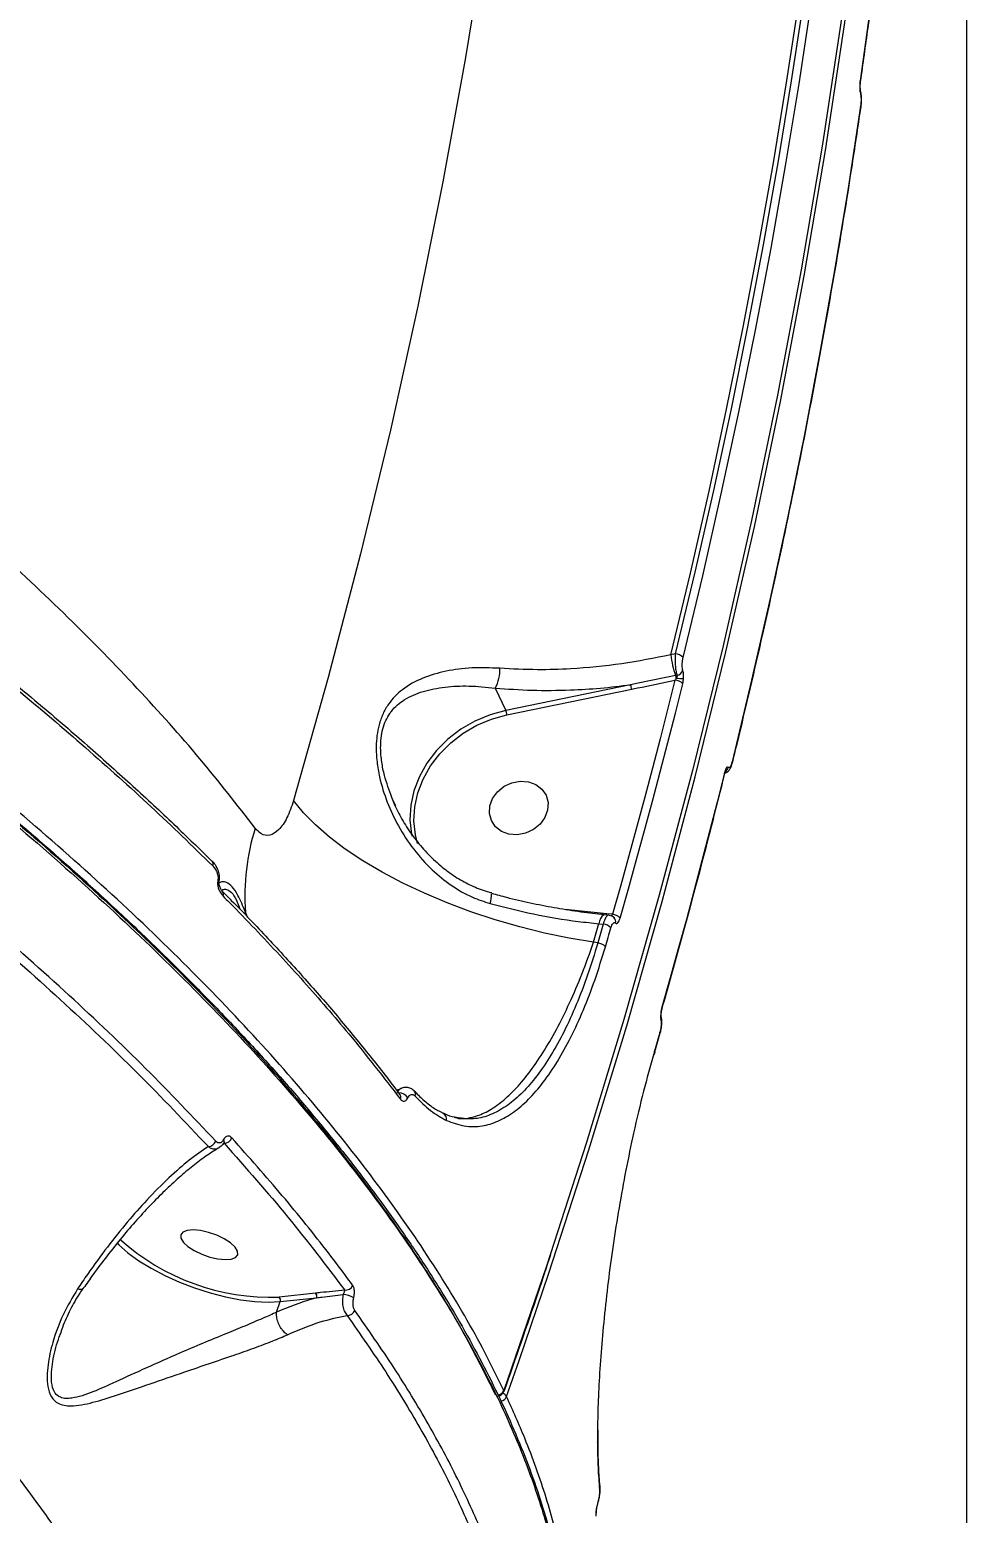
# Model space of a CAD drawing. Header units: millimetres. Extents: x -4335 to 4318, y -3792 to 3101.
# Drawn here: x 2572 to 2711.7, y 196.3 to 417.4 of the extents above; entities that cross this region are included whole.
import ezdxf

# ---------------------------------------------------------------- set-up
doc = ezdxf.new("R2010")
doc.units = ezdxf.units.MM
doc.layers.add('DIKOM_ОБЪЕКТ', color=7, linetype='Continuous')
doc.layers.add('DIKOM_РАЗМЕР_ОБЪЕКТА', color=7, linetype='Continuous')
doc.styles.add('style1', font='arial.ttf', dxfattribs={"width": 0.8})
doc.dimstyles.new('1-50', dxfattribs={"dimtxt": 300, "dimasz": 200, "dimexe": 100, "dimexo": 0, "dimgap": 100, "dimtad": 1, "dimtxsty": 'style1', "dimcen": 200, "dimclrd": 7, "dimclre": 7, "dimclrt": 7, "dimadec": 1, "dimazin": 2, "dimtfac": 1, "dimtmove": 0, "dimatfit": 2, "dimfxl": 0, "dimlwd": 25, "dimlwe": 18, "dimarcsym": 0})

# ---------------------------------------------------------------- blocks, each defined once
blk = doc.blocks.new('*D2')
at = {"layer": 'Defpoints', "color": 0, "transparency": 16777216}
for p in [(2711.72, 601.17), (-2007.01, 181.47), (-2007.01, -2298.93)]:
    blk.add_point(p, dxfattribs=at)
at = {"layer": 'DIKOM_РАЗМЕР_ОБЪЕКТА', "color": 7, "lineweight": 18, "transparency": 16777216}
for p, q in [((2711.72, 601.17), (2711.72, -2398.93)), ((-2007.01, 181.47), (-2007.01, -2398.93))]:
    blk.add_line(p, q, dxfattribs=at)
at = {"layer": 'DIKOM_РАЗМЕР_ОБЪЕКТА', "color": 7, "lineweight": 25, "transparency": 16777216}
blk.add_line((2511.72, -2298.93), (-1807.01, -2298.93), dxfattribs=at)
at = {"layer": 'DIKOM_РАЗМЕР_ОБЪЕКТА', "color": 7, "transparency": 16777216}
for points in [[(-1807.01, -2265.6), (-1807.01, -2332.27), (-2007.01, -2298.93)], [(2511.72, -2265.6), (2511.72, -2332.27), (2711.72, -2298.93)]]:
    blk.add_solid(points, dxfattribs=at)
at = {"layer": 'DIKOM_РАЗМЕР_ОБЪЕКТА', "color": 7, "transparency": 16777216, "insert": (-22.56, -2045.76), "char_height": 300, "attachment_point": 5, "style": 'style1'}
blk.add_mtext('4750', dxfattribs=at)

msp = doc.modelspace()

# ---------------------------------------------------------------- linework, layer by layer
at = {"layer": 'DIKOM_ОБЪЕКТ', "color": 7, "linetype": 'Continuous', "lineweight": 15}
for p, q in [((2668.325, 324.341), (2667.647, 324.201)), ((2668.589, 321.159), (2668.366, 321.113)), ((2641.473, 319.256), (2643.042, 315.913)), ((2661.662, 319.744), (2643.042, 315.913)), ((2643.204, 315.251), (2661.825, 319.082)), ((2599.234, 293.483), (2599.2, 293.515)), ((2640.902, 288.639), (2640.907, 288.636)), ((2604.53, 285.103), (2604.215, 285.875)), ((2658.094, 285.612), (2651.893, 286.241)), ((2657.714, 285.483), (2657.69, 285.483)), ((2657.714, 285.483), (2658.436, 285.414)), ((2658.943, 285.531), (2658.094, 285.612)), ((2656.94, 284.135), (2657.571, 284.075)), ((2656.756, 281.262), (2656.144, 281.384)), ((2666.032, 267.817), (2665.216, 265.001)), ((2665.207, 265.127), (2665.102, 264.74)), ((2665.249, 264.957), (2665.145, 264.607)), ((2665.206, 264.974), (2665.216, 265.001)), ((2627.233, 258.707), (2627.249, 258.683)), ((2633.251, 256.145), (2633.725, 255.896)), ((2600.817, 251.283), (2601.044, 251.403)), ((2608.867, 226.259), (2609.417, 227.811)), ((2614.66, 229.069), (2609.244, 228.489)), ((2609.417, 227.811), (2614.833, 228.39)), ((2608.867, 226.259), (2608.866, 226.255)), ((2576.618, 222.918), (2576.682, 223.079)), ((2643.173, 213.67), (2645.062, 219.058)), ((2656.729, 208.44), (2656.71, 206.862)), ((2656.773, 208.682), (2656.765, 207.159)), ((2657.055, 200.265), (2657.063, 200.202))]:
    msp.add_line(p, q, dxfattribs=at)
at = {"layer": 'DIKOM_ОБЪЕКТ', "color": 7, "linetype": 'Continuous', "lineweight": 15, "flags": 128}
for points in [[(2645.062, 219.058), (2649.483, 232.031), (2655.452, 250.453), (2661.078, 268.932), (2666.359, 287.461), (2671.293, 306.035), (2675.879, 324.648), (2680.115, 343.295), (2684.001, 361.97), (2687.535, 380.667), (2690.716, 399.381), (2693.542, 418.105), (2696.014, 436.835), (2698.131, 455.565), (2699.891, 474.289), (2701.294, 493.001), (2702.341, 511.696), (2703.029, 530.367), (2703.36, 549.01)], [(2650.647, 542.998), (2649.792, 524.49), (2648.574, 505.961), (2646.993, 487.418), (2645.05, 468.866), (2642.746, 450.312), (2640.08, 431.76), (2637.055, 413.218), (2633.67, 394.691), (2629.927, 376.184), (2625.828, 357.704), (2621.373, 339.257), (2616.563, 320.849), (2611.402, 302.484)], [(2702.6, 531.283), (2701.911, 512.611), (2700.865, 493.916), (2699.461, 475.204), (2697.701, 456.481), (2695.585, 437.751), (2693.113, 419.021), (2690.286, 400.296), (2687.105, 381.582), (2683.571, 362.885), (2679.686, 344.21), (2675.449, 325.564), (2670.863, 306.95), (2665.929, 288.376), (2660.649, 269.847), (2655.023, 251.369), (2649.708, 234.914)], [(2700.248, 444.298), (2699.769, 439.981), (2699.272, 435.664), (2698.755, 431.346), (2698.22, 427.029), (2697.666, 422.711), (2697.093, 418.394), (2696.501, 414.077), (2695.89, 409.76)], [(2667.647, 324.201), (2670.574, 336.395), (2673.352, 348.604), (2675.979, 360.825), (2678.456, 373.057), (2680.781, 385.298), (2682.954, 397.546), (2684.976, 409.801), (2686.846, 422.061)], [(2687.478, 422), (2685.611, 409.766), (2683.593, 397.536), (2681.425, 385.313), (2679.105, 373.097), (2676.635, 360.89), (2674.015, 348.694), (2671.245, 336.51), (2668.325, 324.341)], [(2669.482, 323.803), (2672.404, 335.983), (2675.177, 348.177), (2677.799, 360.383), (2680.271, 372.6), (2682.593, 384.826), (2684.763, 397.059), (2686.783, 409.299), (2688.651, 421.544)], [(2695.904, 409.644), (2695.907, 409.673), (2695.89, 409.76)], [(2695.916, 408.16), (2695.937, 408.019), (2695.925, 407.87)], [(2695.954, 405.982), (2694.086, 393.737), (2692.067, 381.497), (2689.896, 369.264), (2687.575, 357.037), (2685.102, 344.821), (2682.48, 332.615), (2679.708, 320.421), (2676.786, 308.241)], [(2695.967, 405.874), (2695.97, 405.896), (2695.954, 405.982)], [(2668.271, 320.446), (2667.173, 316.073), (2666.054, 311.703), (2664.917, 307.335), (2663.761, 302.969), (2662.585, 298.606), (2661.39, 294.245), (2660.176, 289.887), (2658.943, 285.531)], [(2660.093, 284.959), (2661.328, 289.319), (2662.543, 293.681), (2663.738, 298.046), (2664.915, 302.413), (2666.073, 306.782), (2667.211, 311.154), (2668.33, 315.528), (2669.429, 319.904)], [(2643.042, 315.913), (2640.7, 315.27), (2638.449, 314.329), (2636.339, 313.109), (2634.415, 311.638), (2632.72, 309.948), (2631.291, 308.075), (2630.158, 306.06), (2629.347, 303.948), (2628.877, 301.785), (2628.755, 299.618), (2628.987, 297.495), (2629.053, 297.174)], [(2629.9, 296.103), (2629.575, 297.391), (2629.351, 299.45), (2629.468, 301.551), (2629.925, 303.649), (2630.711, 305.697), (2631.809, 307.65), (2633.195, 309.467), (2634.839, 311.106), (2636.704, 312.533), (2638.751, 313.715), (2640.933, 314.628), (2643.204, 315.251)], [(2676.797, 308.12), (2676.802, 308.157), (2676.786, 308.241)], [(2645.199, 305.375), (2646.426, 305.283), (2647.536, 304.875), (2648.439, 304.183), (2649.061, 303.265), (2649.352, 302.193), (2649.288, 301.056), (2648.875, 299.945), (2648.146, 298.95), (2647.16, 298.152), (2645.997, 297.615), (2644.751, 297.384), (2643.523, 297.476), (2642.413, 297.884), (2641.511, 298.575), (2640.889, 299.494), (2640.598, 300.566), (2640.661, 301.703), (2641.075, 302.814), (2641.804, 303.809), (2642.79, 304.607), (2643.953, 305.144), (2645.199, 305.375)], [(2675.659, 306.63), (2674.559, 302.254), (2673.44, 297.88), (2672.302, 293.508), (2671.144, 289.139), (2669.968, 284.772), (2668.772, 280.408), (2667.557, 276.046), (2666.323, 271.686)], [(2675.67, 306.505), (2675.676, 306.546), (2675.659, 306.63)], [(2656.144, 281.384), (2652.508, 281.982), (2648.827, 282.741), (2645.135, 283.654), (2641.466, 284.714), (2637.851, 285.909), (2634.326, 287.23), (2630.921, 288.664), (2627.668, 290.198), (2624.597, 291.818), (2621.735, 293.51), (2619.109, 295.257), (2616.742, 297.045), (2614.656, 298.856), (2612.871, 300.675), (2611.402, 302.484)], [(2600.099, 290.56), (2600.142, 290.533), (2600.179, 290.507), (2600.209, 290.482), (2600.233, 290.457), (2600.249, 290.434), (2600.259, 290.411), (2600.262, 290.39), (2600.258, 290.37)], [(2656.144, 281.384), (2656.243, 281.728), (2656.343, 282.072), (2656.443, 282.415), (2656.543, 282.759), (2656.643, 283.103), (2656.742, 283.447), (2656.841, 283.791), (2656.94, 284.135)], [(2657.571, 284.075), (2657.469, 283.724), (2657.368, 283.372), (2657.266, 283.02), (2657.164, 282.668), (2657.062, 282.317), (2656.96, 281.965), (2656.858, 281.614), (2656.756, 281.262)], [(2657.903, 280.689), (2658.006, 281.041), (2658.108, 281.393), (2658.21, 281.745), (2658.312, 282.097), (2658.414, 282.449), (2658.516, 282.801), (2658.617, 283.153), (2658.719, 283.505)], [(2659.022, 285.176), (2659.149, 285.083), (2659.19, 285.044)], [(2666.334, 271.558), (2666.34, 271.603), (2666.323, 271.686)], [(2666.022, 267.943), (2665.921, 267.591), (2665.819, 267.239), (2665.718, 266.887), (2665.615, 266.535), (2665.514, 266.183), (2665.411, 265.831), (2665.309, 265.479), (2665.207, 265.127)], [(2666.032, 267.817), (2666.038, 267.86), (2666.022, 267.943)], [(2665.216, 265.001), (2665.223, 265.044), (2665.207, 265.127)], [(2629.351, 259.243), (2629.383, 259.211), (2629.388, 259.205)], [(2585.027, 236.602), (2585.338, 236.288), (2586.701, 235.092), (2588.323, 233.912), (2590.17, 232.774), (2592.2, 231.703), (2594.371, 230.722), (2596.635, 229.852), (2598.943, 229.113), (2601.245, 228.519), (2603.491, 228.084), (2605.632, 227.818), (2607.622, 227.726), (2609.417, 227.811)], [(2603.065, 234.804), (2603.039, 235.328), (2602.672, 235.93), (2601.992, 236.56), (2601.054, 237.169), (2599.936, 237.706), (2598.726, 238.127), (2597.524, 238.4), (2596.427, 238.501), (2595.523, 238.423), (2594.886, 238.172), (2594.567, 237.768), (2594.593, 237.244), (2594.961, 236.642), (2595.641, 236.011), (2596.578, 235.403), (2597.697, 234.866), (2598.906, 234.444), (2600.108, 234.172), (2601.205, 234.071), (2602.109, 234.149), (2602.746, 234.4), (2603.065, 234.804)], [(2649.708, 234.914), (2649.054, 232.946), (2642.743, 214.586)], [(2642.743, 214.586), (2642.768, 214.5), (2642.759, 214.435)]]:
    msp.add_lwpolyline(points, dxfattribs=at)
at = {"layer": 'DIKOM_ОБЪЕКТ', "color": 7, "linetype": 'Continuous', "lineweight": 15}
for centre, radius, start, end in [((2682.627, 326.062), 15.096, 187.08201, 199.13979), ((2668.273, 322.714), 1.628, 42.01783, 88.16214), ((2636.951, 321.816), 5.196, 330.48602, 4.25875), ((2665.895, 320.234), 2.623, 10.87004, 19.58402), ((2670.687, 344.741), 24.114, 264.72553, 267.29757), ((2668.414, 322.269), 1.124, 278.93319, 338.34788), ((2659.125, 318.77), 2.717, 6.60083, 21.00736), ((2668.217, 318.822), 1.625, 41.73399, 88.07382), ((2640.507, 314.94), 2.715, 6.57447, 20.99478), ((2675.205, 307.648), 1.041, 301.52378, 348.28628), ((2675.245, 307.162), 0.614, 334.63722, 4.87084), ((2638.062, 288.237), 33.93, 162.63654, 183.99091), ((2598.72, 293.033), 0.683, 336.05441, 41.17053), ((2600.259, 288.531), 0.681, 335.89321, 43.26154), ((2637.051, 288.424), 3.862, 340.59017, 3.15382), ((2603.296, 286.208), 0.977, 323.2983, 340.07249), ((2658.646, 284.069), 1.707, 124.04658, 177.78481), ((2657.236, 285.801), 0.878, 336.54015, 347.56243), ((2658.828, 283.854), 1.681, 41.12669, 86.05035), ((2657.447, 282.386), 1.693, 41.32848, 85.81126), ((2658.551, 284.437), 0.882, 346.54947, 42.31686), ((2656.627, 279.568), 1.699, 41.28811, 85.63717), ((2665.555, 270.04), 0.66, 339.96402, 12.59268), ((2627.113, 257.376), 1.534, 31.01173, 91.94182), ((2628.775, 258.691), 0.8, 341.34535, 40.03578), ((2626.633, 258.263), 0.744, 338.70992, 36.4324), ((2633.31, 255.011), 0.919, 347.42644, 64.83365), ((2601.049, 252.617), 1.215, 269.76648, 340.02801), ((2598.638, 252.148), 1.229, 272.35396, 339.82122), ((2600.672, 251.719), 0.386, 340.08785, 38.59538), ((2608.007, 262.082), 33.615, 227.96448, 272.10762), ((2619.121, 230.675), 1.167, 265.1236, 339.14143), ((2608.833, 228.023), 0.621, 340.04685, 48.6471), ((2614.249, 228.602), 0.621, 340.04694, 48.64719), ((2618.692, 225.63), 3.235, 58.76717, 88.19797), ((2619.436, 226.919), 1.169, 267.01368, 338.87447), ((2641.709, 214.991), 1.111, 279.04187, 338.62321), ((2641.817, 214.768), 1, 273.23137, 340.52694), ((2642.149, 214.064), 1.097, 278.98925, 338.953), ((2642.184, 213.014), 1.187, 33.57427, 70.15488), ((2656.198, 207.091), 0.561, 335.92859, 6.79142), ((2656.302, 200.126), 0.765, 339.99455, 5.66423)]:
    msp.add_arc(centre, radius, start, end, dxfattribs=at)
for points, knots in [([(2605.678, 298.362), (2602.999, 301.807), (2597.632, 308.706), (2588.243, 319.203), (2577.92, 329.775), (2566.613, 340.384), (2554.401, 350.977), (2541.305, 361.523), (2527.334, 372.002), (2512.526, 382.399), (2496.936, 392.683), (2480.637, 402.806), (2463.705, 412.721), (2446.183, 422.398), (2428.089, 431.816), (2409.464, 440.965), (2390.374, 449.816), (2370.909, 458.332), (2351.159, 466.47), (2331.174, 474.209), (2310.981, 481.526), (2290.619, 488.418), (2270.162, 494.864), (2249.705, 500.836), (2229.345, 506.307), (2209.128, 511.26), (2189.093, 515.675), (2169.27, 519.556), (2149.733, 522.894), (2130.574, 525.673), (2111.878, 527.886), (2095.068, 529.386), (2080.02, 530.348), (2071.17, 530.639), (2066.745, 530.784)], [0, 0, 0, 0, 0.0315566, 0.0632128, 0.0949195, 0.1266266, 0.1582827, 0.1898395, 0.221397, 0.2530543, 0.2847618, 0.3164697, 0.3481271, 0.379685, 0.4112651, 0.4429442, 0.474674, 0.5064041, 0.5380835, 0.5696638, 0.6012951, 0.6330254, 0.6648064, 0.6965875, 0.7283184, 0.7599499, 0.7916592, 0.8234676, 0.8553267, 0.8871861, 0.9189952, 0.9507049, 0.9753525, 1, 1, 1, 1]), ([(2642.743, 214.586), (2641.711, 216.686), (2638.908, 222.389), (2633.319, 231.893), (2625.679, 243.122), (2616.844, 254.523), (2606.878, 266.039), (2595.82, 277.617), (2583.696, 289.221), (2570.505, 300.833), (2556.29, 312.433), (2541.104, 323.985), (2525.02, 335.435), (2508.11, 346.731), (2490.421, 357.834), (2471.966, 368.723), (2452.792, 379.384), (2432.963, 389.785), (2412.575, 399.879), (2391.72, 409.618), (2370.72, 418.854), (2349.624, 427.579), (2328.481, 435.807), (2307.091, 443.627), (2285.546, 451.006), (2263.939, 457.91), (2242.057, 464.398), (2219.933, 470.427), (2197.607, 475.973), (2175.423, 480.949), (2153.484, 485.333), (2131.892, 489.102), (2110.718, 492.241), (2090.007, 494.73), (2069.784, 496.579), (2050.107, 497.787), (2031.063, 498.353), (2012.76, 498.259), (1996.329, 497.597), (1986.325, 496.729), (1981.86, 496.342)], [0, 0, 0, 0, 0.0156522, 0.0424895, 0.0694115, 0.0963765, 0.1233415, 0.1502634, 0.1771007, 0.203938, 0.23086, 0.257825, 0.2847902, 0.3117121, 0.3385494, 0.3653867, 0.3923086, 0.4192738, 0.4462387, 0.4731606, 0.499998, 0.5258462, 0.55177, 0.5777322, 0.6036945, 0.6296182, 0.6554665, 0.6823039, 0.7092259, 0.736191, 0.763156, 0.7900781, 0.8169154, 0.843753, 0.8706749, 0.8976399, 0.9246051, 0.951527, 0.9783645, 1, 1, 1, 1]), ([(2097.76, 491.96), (2101.789, 491.465), (2112.643, 490.133), (2130.7, 487.452), (2151.959, 483.774), (2173.745, 479.452), (2195.993, 474.484), (2218.637, 468.87), (2241.179, 462.733), (2263.543, 456.108), (2285.661, 449.037), (2307.892, 441.405), (2330.163, 433.215), (2352.396, 424.483), (2374.1, 415.399), (2395.215, 406.005), (2415.691, 396.345), (2435.864, 386.262), (2455.647, 375.774), (2474.961, 364.907), (2493.381, 353.9), (2510.865, 342.797), (2527.392, 331.637), (2543.231, 320.239), (2558.296, 308.635), (2572.514, 296.858), (2585.573, 285.17), (2597.455, 273.608), (2608.169, 262.207), (2617.888, 250.78), (2626.537, 239.368), (2634.056, 228.01), (2640.018, 217.426), (2644.608, 207.613), (2648.034, 198.547), (2650.519, 189.671), (2652.05, 181.706), (2652.321, 176.819), (2652.436, 174.729)], [0, 0, 0, 0, 0.0167774, 0.0451999, 0.0736439, 0.1020662, 0.1313142, 0.1605858, 0.1898337, 0.2182561, 0.2467001, 0.2751225, 0.3043703, 0.333642, 0.3628899, 0.3913121, 0.4197563, 0.4481785, 0.4774264, 0.5066982, 0.5359458, 0.5643683, 0.5928125, 0.6212346, 0.6504826, 0.6797542, 0.709002, 0.7374242, 0.7658684, 0.7942906, 0.8235384, 0.8528101, 0.8820579, 0.9067953, 0.9315616, 0.9563279, 0.9813288, 1, 1, 1, 1]), ([(2098.259, 492.455), (2099.672, 492.292), (2104.476, 491.738), (2112.792, 490.633), (2123.175, 489.148), (2133.631, 487.509), (2144.13, 485.732), (2154.675, 483.812), (2165.269, 481.752), (2175.916, 479.55), (2186.62, 477.206), (2197.383, 474.719), (2208.208, 472.088), (2219.099, 469.314), (2230.059, 466.393), (2241.078, 463.329), (2252.12, 460.133), (2263.139, 456.816), (2274.105, 453.387), (2285.014, 449.849), (2295.869, 446.2), (2306.676, 442.439), (2317.437, 438.566), (2328.157, 434.579), (2338.836, 430.476), (2349.479, 426.258), (2360.089, 421.922), (2370.664, 417.469), (2381.176, 412.911), (2391.58, 408.265), (2401.841, 403.549), (2411.947, 398.767), (2421.902, 393.919), (2431.712, 389.001), (2441.381, 384.012), (2450.91, 378.952), (2460.302, 373.818), (2469.561, 368.61), (2478.688, 363.325), (2487.685, 357.962), (2496.534, 352.532), (2505.203, 347.055), (2513.653, 341.553), (2521.872, 336.036), (2529.86, 330.503), (2537.624, 324.951), (2545.165, 319.379), (2552.485, 313.784), (2559.588, 308.167), (2566.475, 302.524), (2573.146, 296.854), (2579.606, 291.155), (2585.844, 285.434), (2591.841, 279.711), (2597.569, 274.008), (2603.016, 268.339), (2608.179, 262.706), (2613.062, 257.107), (2617.668, 251.54), (2621.997, 246.002), (2626.051, 240.492), (2629.831, 235.009), (2633.337, 229.552), (2636.57, 224.117), (2639.528, 218.709), (2642.204, 213.342), (2644.583, 208.037), (2646.657, 202.812), (2648.425, 197.672), (2649.888, 192.616), (2651.051, 187.64), (2651.899, 182.748), (2652.417, 178.539), (2652.527, 175.996), (2652.569, 175.026)], [0, 0, 0, 0, 0.0059275, 0.0201443, 0.0343646, 0.0485132, 0.0625965, 0.0766305, 0.0906312, 0.1046148, 0.1185969, 0.1325907, 0.1466101, 0.1606706, 0.1747885, 0.1889797, 0.2032019, 0.2173711, 0.2314701, 0.2455152, 0.2595225, 0.2735077, 0.2874871, 0.3014752, 0.3154839, 0.3295295, 0.3436277, 0.3577947, 0.3720187, 0.3862177, 0.4003368, 0.4143973, 0.4284155, 0.4424071, 0.456388, 0.4703747, 0.4843776, 0.4984127, 0.5124958, 0.5266428, 0.5408619, 0.5550791, 0.5692234, 0.5833046, 0.5973387, 0.611342, 0.6253304, 0.6393198, 0.6533225, 0.667353, 0.6814268, 0.6955606, 0.7097696, 0.723997, 0.738174, 0.7522836, 0.7663417, 0.7803644, 0.7943677, 0.8083671, 0.8223767, 0.8364088, 0.850479, 0.864603, 0.8787961, 0.8930343, 0.9072424, 0.9213724, 0.9354405, 0.9494616, 0.9634497, 0.9774196, 0.9913856, 1, 1, 1, 1]), ([(2098.259, 492.297), (2102.433, 491.814), (2113.458, 490.539), (2131.887, 487.744), (2153.41, 484.005), (2175.302, 479.626), (2197.432, 474.664), (2219.705, 469.13), (2241.776, 463.116), (2263.606, 456.643), (2285.161, 449.755), (2306.655, 442.394), (2327.994, 434.593), (2349.087, 426.385), (2370.133, 417.68), (2391.083, 408.466), (2411.888, 398.75), (2432.228, 388.68), (2452.009, 378.304), (2471.138, 367.668), (2489.548, 356.805), (2507.195, 345.728), (2524.065, 334.46), (2540.111, 323.037), (2555.261, 311.512), (2569.442, 299.94), (2581.769, 289.087), (2592.42, 278.982), (2601.606, 269.629), (2610.074, 260.318), (2617.894, 250.966), (2625.019, 241.59), (2631.39, 232.215), (2636.99, 222.957), (2640.003, 216.916), (2641.508, 213.898)], [0, 0, 0, 0, 0.0196202, 0.0518272, 0.0841357, 0.116496, 0.1488562, 0.1811647, 0.2133717, 0.2443916, 0.2755022, 0.3066589, 0.3378156, 0.3689262, 0.3999461, 0.4321531, 0.4644616, 0.4968217, 0.5291819, 0.5614903, 0.5936972, 0.6259042, 0.6582125, 0.6905726, 0.7229329, 0.7552413, 0.7874483, 0.8135454, 0.8396692, 0.865793, 0.8918899, 0.9189025, 0.945945, 0.9729874, 1, 1, 1, 1]), ([(2700.263, 444.194), (2699.923, 441.141), (2698.936, 432.291), (2697.475, 420.775), (2696.281, 412.314), (2695.905, 409.65)], [0, 0, 0, 0, 0.265105, 0.7685948, 1, 1, 1, 1]), ([(2145.511, 415.358), (2151.352, 414.257), (2163.042, 412.053), (2180.799, 408.209), (2198.663, 403.987), (2216.848, 399.293), (2235.318, 394.126), (2254.033, 388.478), (2272.69, 382.438), (2291.857, 375.809), (2311.483, 368.548), (2331.504, 360.63), (2351.244, 352.315), (2370.611, 343.64), (2389.514, 334.648), (2407.868, 325.375), (2425.634, 315.831), (2442.796, 306.04), (2459.326, 296.024), (2475.146, 285.832), (2490.182, 275.51), (2504.367, 265.099), (2517.663, 254.616), (2530.067, 244.08), (2541.56, 233.516), (2552.089, 222.974), (2561.604, 212.504), (2570.219, 201.945), (2577.838, 191.333), (2584.389, 180.703), (2589.723, 170.272), (2593.773, 160.087), (2596.65, 150.152), (2597.483, 143.806), (2597.899, 140.634)], [0, 0, 0, 0, 0.0277664, 0.0555663, 0.0833659, 0.1111323, 0.1400373, 0.1689801, 0.1979226, 0.2268277, 0.2586375, 0.2905481, 0.32251, 0.3544717, 0.3863818, 0.4181913, 0.4498952, 0.4816999, 0.5135555, 0.5454109, 0.5772151, 0.6089189, 0.6405475, 0.6722757, 0.7040551, 0.7358343, 0.7675625, 0.7991908, 0.8325938, 0.8660265, 0.8994295, 0.932943, 0.9664864, 1, 1, 1, 1]), ([(2695.89, 409.76), (2695.887, 409.733), (2695.862, 409.555), (2695.831, 409.192), (2695.825, 408.685), (2695.854, 408.211), (2695.901, 407.984), (2695.925, 407.87)], [0, 0, 0, 0, 0.0426216, 0.2824646, 0.5216267, 0.7607605, 1, 1, 1, 1]), ([(2695.907, 409.644), (2695.899, 409.594), (2695.876, 409.437), (2695.854, 409.107), (2695.852, 408.723), (2695.872, 408.414), (2695.901, 408.224), (2695.912, 408.178), (2695.917, 408.161)], [0, 0, 0, 0, 0.1022851, 0.3161618, 0.5474541, 0.7469032, 0.9093166, 1, 1, 1, 1]), ([(2695.913, 408.153), (2695.922, 408.124), (2695.993, 407.896), (2696.037, 407.415), (2696.047, 406.664), (2696.011, 406.101), (2695.959, 405.842), (2695.949, 405.797)], [0, 0, 0, 0, 0.0452049, 0.3618487, 0.6426324, 0.9372164, 1, 1, 1, 1]), ([(2695.925, 407.87), (2695.948, 407.757), (2695.995, 407.53), (2696.023, 407.056), (2696.015, 406.548), (2695.982, 406.186), (2695.958, 406.008), (2695.954, 405.982)], [0, 0, 0, 0, 0.2393643, 0.4786577, 0.7179089, 0.9577233, 1, 1, 1, 1]), ([(2695.967, 405.874), (2695.512, 402.822), (2694.193, 393.974), (2691.775, 379.336), (2688.615, 361.968), (2685.147, 344.617), (2681.443, 327.591), (2678.59, 315.431), (2677.024, 309.046), (2676.797, 308.12)], [0, 0, 0, 0, 0.0934432, 0.2709132, 0.448385, 0.625857, 0.8033295, 0.9714644, 1, 1, 1, 1]), ([(2559.033, 328.548), (2559.832, 327.929), (2563.064, 325.426), (2568.498, 321.021), (2575.326, 315.336), (2581.907, 309.641), (2588.243, 303.94), (2594.021, 298.553), (2597.563, 295.071), (2599.174, 293.487)], [0, 0, 0, 0, 0.0532739, 0.215339, 0.3775272, 0.539811, 0.7021483, 0.8645056, 1, 1, 1, 1]), ([(2559.197, 327.829), (2562.857, 324.926), (2570.175, 319.119), (2580.465, 310.353), (2590.282, 301.559), (2596.324, 295.69), (2599.344, 292.756)], [0, 0, 0, 0, 0.249098, 0.4981947, 0.7490976, 1, 1, 1, 1]), ([(2667.647, 324.201), (2665.215, 323.716), (2660.284, 322.732), (2653.578, 322.107), (2647.466, 321.911), (2644.005, 322.1), (2642.133, 322.201)], [0, 0, 0, 0, 0.2848674, 0.577749, 0.7715673, 1, 1, 1, 1]), ([(2668.325, 324.341), (2668.318, 324.261), (2668.286, 323.926), (2668.27, 323.282), (2668.317, 322.459), (2668.422, 321.703), (2668.533, 321.341), (2668.589, 321.159)], [0, 0, 0, 0, 0.0748901, 0.315168, 0.5451388, 0.7714907, 1, 1, 1, 1]), ([(2669.459, 321.854), (2669.429, 321.965), (2669.368, 322.185), (2669.34, 322.648), (2669.364, 323.153), (2669.422, 323.547), (2669.471, 323.754), (2669.482, 323.803)], [0, 0, 0, 0, 0.224954, 0.4495727, 0.6803209, 0.9237994, 1, 1, 1, 1]), ([(2642.133, 322.201), (2640.732, 322.255), (2637.928, 322.363), (2634.091, 321.833), (2630.6, 320.834), (2627.705, 319.244), (2625.789, 317.341), (2624.703, 315.455), (2623.953, 313.399), (2623.646, 310.913), (2623.798, 308.263), (2624.282, 305.456), (2625.289, 302.206), (2626.999, 298.587), (2629.228, 295.177), (2631.882, 292.2), (2634.85, 289.798), (2637.773, 288.097), (2639.812, 287.429), (2640.693, 287.141)], [0, 0, 0, 0, 0.0759099, 0.1519078, 0.2286341, 0.3051892, 0.3688613, 0.4016198, 0.4343319, 0.4904588, 0.5282358, 0.5660842, 0.6308769, 0.6957704, 0.7645218, 0.8332295, 0.8936796, 0.9540621, 1, 1, 1, 1]), ([(2668.366, 321.113), (2666.423, 320.706), (2664.192, 320.239), (2661.952, 319.801), (2661.662, 319.744)], [0, 0, 0, 0, 0.8707535, 1, 1, 1, 1]), ([(2668.471, 320.728), (2668.427, 320.658), (2668.365, 320.559), (2668.293, 320.472), (2668.271, 320.446)], [0, 0, 0, 0, 0.7056786, 1, 1, 1, 1]), ([(2668.589, 321.159), (2668.593, 321.128), (2668.599, 321.09), (2668.586, 320.995), (2668.551, 320.881), (2668.497, 320.778), (2668.471, 320.728)], [0, 0, 0, 0, 0.2618924, 0.3209496, 0.6715383, 1, 1, 1, 1]), ([(2669.429, 319.904), (2669.445, 319.971), (2669.5, 320.206), (2669.53, 320.467), (2669.55, 320.653)], [0, 0, 0, 0, 0.2878907, 1, 1, 1, 1]), ([(2669.55, 320.653), (2669.558, 320.79), (2669.575, 321.088), (2669.548, 321.523), (2669.489, 321.744), (2669.459, 321.854)], [0, 0, 0, 0, 0.2986245, 0.6490294, 1, 1, 1, 1]), ([(2626.063, 302.964), (2625.658, 304.036), (2625.014, 305.741), (2624.516, 308.243), (2624.304, 310.615), (2624.581, 313.254), (2625.372, 314.947), (2626.443, 316.41), (2628.005, 317.73), (2630.695, 318.851), (2633.934, 319.461), (2637.52, 319.647), (2640.144, 319.387), (2641.473, 319.256)], [0, 0, 0, 0, 0.0984568, 0.1567345, 0.2164019, 0.3007029, 0.3839747, 0.399019, 0.4984158, 0.6211494, 0.7479723, 0.8724077, 1, 1, 1, 1]), ([(2641.473, 319.256), (2643.285, 319.122), (2646.939, 318.853), (2652.233, 318.916), (2657.166, 319.207), (2660.159, 319.564), (2661.662, 319.744)], [0, 0, 0, 0, 0.2794412, 0.5634119, 0.780714, 1, 1, 1, 1]), ([(2661.825, 319.082), (2662.113, 319.142), (2664.263, 319.59), (2666.412, 320.049), (2668.271, 320.446)], [0, 0, 0, 0, 0.1343417, 1, 1, 1, 1]), ([(2676.795, 308.124), (2676.785, 308.083), (2676.712, 307.764), (2676.559, 307.353), (2676.288, 306.917), (2675.972, 306.623), (2675.704, 306.55), (2675.591, 306.52)], [0, 0, 0, 0, 0.0529913, 0.4195824, 0.6437835, 0.8505062, 1, 1, 1, 1]), ([(2676.225, 307.436), (2676.188, 307.469), (2676.113, 307.536), (2675.98, 307.44), (2675.896, 307.286), (2675.857, 307.215)], [0, 0, 0, 0, 0.3509751, 0.7014274, 1, 1, 1, 1]), ([(2676.786, 308.241), (2676.742, 308.085), (2676.655, 307.772), (2676.499, 307.47), (2676.347, 307.331), (2676.265, 307.401), (2676.225, 307.436)], [0, 0, 0, 0, 0.2566256, 0.5136941, 0.7611972, 1, 1, 1, 1]), ([(2675.67, 306.506), (2674.906, 303.474), (2672.692, 294.684), (2669.576, 283.034), (2667.145, 274.427), (2666.334, 271.558)], [0, 0, 0, 0, 0.259794, 0.7532161, 1, 1, 1, 1]), ([(2675.857, 307.215), (2675.836, 307.169), (2675.764, 307.01), (2675.702, 306.788), (2675.659, 306.63)], [0, 0, 0, 0, 0.2879324, 1, 1, 1, 1]), ([(2675.8, 306.9), (2675.8, 306.9), (2675.8, 306.889), (2675.755, 306.805), (2675.714, 306.672), (2675.683, 306.549), (2675.671, 306.502)], [0, 0, 0, 0, 0.0037869, 0.3244236, 0.7420002, 1, 1, 1, 1]), ([(2675.813, 306.924), (2675.812, 306.924), (2675.811, 306.924), (2675.801, 306.9), (2675.799, 306.897)], [0, 0, 0, 0, 0.839991, 1, 1, 1, 1]), ([(2626.008, 303.014), (2626.21, 302.496), (2626.734, 301.15), (2627.878, 299.083), (2629.415, 296.813), (2631.239, 294.674), (2633.194, 292.836), (2635.237, 291.26), (2637.356, 290.046), (2639.283, 289.195), (2640.508, 288.883), (2640.941, 288.773)], [0, 0, 0, 0, 0.0774473, 0.2012664, 0.3302309, 0.4628513, 0.5966553, 0.7074007, 0.8238188, 0.9376541, 1, 1, 1, 1]), ([(2626.645, 301.714), (2626.463, 302.033), (2626.235, 302.433), (2626.092, 302.875), (2626.063, 302.964)], [0, 0, 0, 0, 0.7984213, 1, 1, 1, 1]), ([(2611.402, 302.484), (2611.093, 301.587), (2610.48, 299.804), (2609.213, 298.01), (2607.854, 297.166), (2606.619, 297.333), (2605.955, 298.059), (2605.678, 298.362)], [0, 0, 0, 0, 0.2180195, 0.4332294, 0.6437892, 0.8514397, 1, 1, 1, 1]), ([(2551.127, 294.526), (2555.583, 290.917), (2564.496, 283.698), (2576.793, 272.792), (2588.342, 261.85), (2595.24, 254.563), (2598.689, 250.92)], [0, 0, 0, 0, 0.2485942, 0.4971906, 0.7485965, 1, 1, 1, 1]), ([(2599.792, 251.724), (2596.375, 255.335), (2589.541, 262.556), (2578.025, 273.482), (2565.669, 284.455), (2556.636, 291.772), (2552.119, 295.43)], [0, 0, 0, 0, 0.2485939, 0.4971912, 0.7485939, 1, 1, 1, 1]), ([(2599.225, 293.474), (2599.289, 293.415), (2599.563, 293.159), (2599.919, 292.596), (2600.224, 291.805), (2600.354, 291.045), (2600.278, 290.586), (2600.245, 290.386)], [0, 0, 0, 0, 0.0876309, 0.378504, 0.6203922, 0.833935, 1, 1, 1, 1]), ([(2599.344, 292.756), (2599.54, 292.522), (2599.83, 292.174), (2600.067, 291.517), (2600.142, 291.054), (2600.132, 290.735), (2600.105, 290.59), (2600.099, 290.56)], [0, 0, 0, 0, 0.4456303, 0.6623342, 0.836475, 0.9657165, 1, 1, 1, 1]), ([(2600.099, 290.56), (2600.093, 290.527), (2600.065, 290.376), (2600.056, 290.043), (2600.135, 289.553), (2600.382, 288.863), (2600.682, 288.496), (2600.881, 288.253)], [0, 0, 0, 0, 0.0349297, 0.1620406, 0.3362741, 0.5592058, 1, 1, 1, 1]), ([(2600.281, 290.446), (2600.28, 290.443), (2600.277, 290.439), (2600.267, 290.409), (2600.257, 290.364), (2600.248, 290.295), (2600.244, 290.2), (2600.254, 290.053), (2600.296, 289.824), (2600.41, 289.494), (2600.587, 289.178), (2600.716, 289.052), (2600.768, 289)], [0, 0, 0, 0, 0.0253842, 0.0494919, 0.0778043, 0.1065467, 0.1447537, 0.2051265, 0.3078266, 0.4882146, 0.7907646, 1, 1, 1, 1]), ([(2604.215, 285.875), (2603.848, 286.752), (2603.215, 288.27), (2602.233, 289.733), (2601.453, 290.308), (2600.805, 290.419), (2600.473, 290.29), (2600.305, 290.225)], [0, 0, 0, 0, 0.2747157, 0.475284, 0.6750782, 0.83563, 1, 1, 1, 1]), ([(2600.675, 289.095), (2600.734, 289.135), (2600.947, 289.283), (2601.428, 289.306), (2602.128, 288.902), (2602.849, 287.817), (2603.233, 286.754), (2603.407, 286.272)], [0, 0, 0, 0, 0.0800899, 0.2927716, 0.5434407, 0.7925521, 1, 1, 1, 1]), ([(2600.742, 288.984), (2601.202, 288.527), (2603.574, 286.174), (2607.597, 281.939), (2612.788, 276.29), (2617.683, 270.676), (2622.28, 265.095), (2625.452, 261.102), (2627.011, 258.977), (2627.219, 258.694)], [0, 0, 0, 0, 0.0447998, 0.2309549, 0.4166919, 0.6018046, 0.7864788, 0.9715302, 1, 1, 1, 1]), ([(2600.881, 288.253), (2601.205, 287.925), (2602.826, 286.289), (2606.949, 282.035), (2612.975, 275.508), (2620.313, 267.039), (2624.817, 261.229), (2627.326, 257.992)], [0, 0, 0, 0, 0.032167, 0.1608367, 0.4183957, 0.6759573, 1, 1, 1, 1]), ([(2640.919, 288.68), (2641.668, 288.473), (2643.572, 287.944), (2646.692, 287.23), (2650.245, 286.524), (2653.789, 285.97), (2656.283, 285.637), (2657.561, 285.533), (2657.694, 285.522)], [0, 0, 0, 0, 0.1352748, 0.3441638, 0.5543542, 0.76513, 0.9755195, 1, 1, 1, 1]), ([(2640.693, 287.141), (2642.845, 286.592), (2647.212, 285.479), (2652.701, 284.577), (2655.917, 284.242), (2656.94, 284.135)], [0, 0, 0, 0, 0.3984816, 0.8085181, 1, 1, 1, 1]), ([(2658.433, 285.383), (2658.405, 285.394), (2658.292, 285.441), (2658.067, 285.233), (2657.79, 284.785), (2657.644, 284.312), (2657.571, 284.075)], [0, 0, 0, 0, 0.0973088, 0.3983592, 0.6991434, 1, 1, 1, 1]), ([(2658.439, 285.404), (2658.584, 285.375), (2658.868, 285.319), (2659.122, 285.142), (2659.201, 285.032), (2659.203, 285.029)], [0, 0, 0, 0, 0.5033098, 0.9869938, 1, 1, 1, 1]), ([(2658.943, 285.531), (2658.923, 285.484), (2658.881, 285.39), (2658.804, 285.303), (2658.741, 285.263), (2658.71, 285.273), (2658.703, 285.276)], [0, 0, 0, 0, 0.3007066, 0.6020695, 0.9036821, 1, 1, 1, 1]), ([(2658.719, 283.505), (2658.766, 283.646), (2658.86, 283.928), (2659.04, 284.205), (2659.222, 284.329), (2659.344, 284.296), (2659.401, 284.239), (2659.409, 284.232)], [0, 0, 0, 0, 0.2404831, 0.4810431, 0.7219303, 0.9628707, 1, 1, 1, 1]), ([(2659.409, 284.232), (2659.416, 284.224), (2659.474, 284.167), (2659.595, 284.134), (2659.776, 284.259), (2659.954, 284.536), (2660.047, 284.818), (2660.093, 284.959)], [0, 0, 0, 0, 0.0372839, 0.2782857, 0.5190496, 0.7595516, 1, 1, 1, 1]), ([(2635.332, 255.308), (2635.462, 255.262), (2636.318, 254.961), (2637.922, 255.195), (2640.095, 255.96), (2642.205, 257.331), (2644.336, 259.26), (2646.466, 261.765), (2648.568, 264.793), (2650.615, 268.304), (2652.576, 272.277), (2654.443, 276.621), (2655.577, 279.798), (2656.144, 281.384)], [0, 0, 0, 0, 0.0202441, 0.1332042, 0.2292054, 0.3255044, 0.421506, 0.5178371, 0.6144683, 0.7107982, 0.8070989, 0.903699, 1, 1, 1, 1]), ([(2656.756, 281.262), (2656.263, 279.651), (2655.275, 276.424), (2653.579, 272.016), (2651.751, 267.991), (2649.787, 264.445), (2647.716, 261.4), (2645.559, 258.902), (2643.332, 256.995), (2641.061, 255.705), (2638.792, 254.969), (2637.291, 255.055), (2636.556, 255.097)], [0, 0, 0, 0, 0.1004507, 0.2012184, 0.3016664, 0.4021327, 0.5029201, 0.603381, 0.7034733, 0.8038854, 0.9039781, 1, 1, 1, 1]), ([(2634.207, 254.811), (2635.086, 254.481), (2636.843, 253.823), (2639.413, 253.874), (2641.865, 254.601), (2644.182, 255.933), (2646.453, 257.872), (2648.656, 260.422), (2650.772, 263.528), (2652.779, 267.146), (2654.65, 271.253), (2656.386, 275.751), (2657.398, 279.045), (2657.903, 280.689)], [0, 0, 0, 0, 0.10097, 0.2019369, 0.2903392, 0.3790232, 0.467424, 0.5561142, 0.6450906, 0.7337815, 0.8224249, 0.9113546, 1, 1, 1, 1]), ([(2666.175, 269.814), (2666.193, 269.701), (2666.229, 269.473), (2666.217, 269.001), (2666.155, 268.496), (2666.078, 268.139), (2666.029, 267.966), (2666.022, 267.943)], [0, 0, 0, 0, 0.2407617, 0.4813548, 0.7220925, 0.9627842, 1, 1, 1, 1]), ([(2666.323, 271.686), (2666.317, 271.663), (2666.268, 271.49), (2666.192, 271.133), (2666.132, 270.628), (2666.121, 270.155), (2666.157, 269.928), (2666.175, 269.814)], [0, 0, 0, 0, 0.0372464, 0.2778902, 0.5185947, 0.7592386, 1, 1, 1, 1]), ([(2666.335, 271.553), (2666.322, 271.509), (2666.281, 271.37), (2666.224, 271.071), (2666.183, 270.723), (2666.176, 270.43), (2666.185, 270.262), (2666.199, 270.185), (2666.199, 270.185), (2666.199, 270.185)], [0, 0, 0, 0, 0.0949296, 0.2997648, 0.5228514, 0.7156031, 0.8721876, 0.9889674, 1, 1, 1, 1]), ([(2666.193, 270.18), (2666.202, 270.149), (2666.275, 269.903), (2666.273, 269.404), (2666.255, 268.858), (2666.2, 268.601), (2666.198, 268.591)], [0, 0, 0, 0, 0.0706627, 0.5435503, 0.9820069, 1, 1, 1, 1]), ([(2666.198, 268.591), (2666.156, 268.328), (2666.113, 268.054), (2666.034, 267.828), (2666.031, 267.819)], [0, 0, 0, 0, 0.9606209, 1, 1, 1, 1]), ([(2665.102, 264.74), (2664.587, 262.901), (2663.523, 259.094), (2662.144, 253.238), (2660.931, 247.408), (2659.911, 241.808), (2659.025, 236.216), (2658.283, 230.703), (2657.684, 225.343), (2657.226, 220.198), (2656.917, 215.372), (2656.748, 211.412), (2656.734, 209.257), (2656.729, 208.44)], [0, 0, 0, 0, 0.0996273, 0.2061692, 0.2980496, 0.3902214, 0.4821004, 0.5742602, 0.6667151, 0.7588752, 0.8510606, 0.9435403, 1, 1, 1, 1]), ([(2627.551, 259.638), (2627.541, 259.636), (2627.378, 259.608), (2627.079, 259.342), (2626.857, 258.993), (2626.743, 258.814)], [0, 0, 0, 0, 0.0306151, 0.5015523, 1, 1, 1, 1]), ([(2626.751, 259.33), (2626.78, 259.338), (2627.009, 259.4), (2627.304, 259.546), (2627.561, 259.673)], [0, 0, 0, 0, 0.1292498, 1, 1, 1, 1]), ([(2627.556, 259.635), (2627.573, 259.647), (2627.767, 259.783), (2628.247, 259.811), (2628.842, 259.658), (2629.224, 259.417), (2629.359, 259.224), (2629.378, 259.196)], [0, 0, 0, 0, 0.0309138, 0.3366915, 0.6395748, 0.9480671, 1, 1, 1, 1]), ([(2629.382, 259.269), (2629.475, 259.158), (2630.039, 258.488), (2631.111, 257.55), (2632.311, 256.612), (2633.027, 256.256), (2633.251, 256.145)], [0, 0, 0, 0, 0.0749331, 0.4508291, 0.8285985, 1, 1, 1, 1]), ([(2627.326, 257.992), (2627.346, 257.967), (2627.468, 257.814), (2627.702, 257.658), (2628.003, 257.682), (2628.249, 257.853), (2628.368, 258.062), (2628.428, 258.166)], [0, 0, 0, 0, 0.0639441, 0.3885864, 0.6455687, 0.8222983, 1, 1, 1, 1]), ([(2628.428, 258.166), (2628.49, 258.275), (2628.614, 258.492), (2628.874, 258.673), (2629.199, 258.715), (2629.414, 258.535), (2629.533, 258.435)], [0, 0, 0, 0, 0.1848995, 0.3686013, 0.6500887, 1, 1, 1, 1]), ([(2629.533, 258.435), (2630.286, 257.667), (2631.802, 256.121), (2633.402, 255.249), (2634.207, 254.811)], [0, 0, 0, 0, 0.4964868, 1, 1, 1, 1]), ([(2633.722, 255.928), (2633.785, 255.895), (2634.349, 255.59), (2635.262, 255.318), (2636.112, 255.224), (2636.46, 255.186)], [0, 0, 0, 0, 0.0679608, 0.6178143, 1, 1, 1, 1]), ([(2636.556, 255.097), (2636.416, 255.086), (2636.139, 255.063), (2635.867, 255.167), (2635.732, 255.219)], [0, 0, 0, 0, 0.5064802, 1, 1, 1, 1]), ([(2602.191, 252.202), (2602.13, 252.261), (2601.977, 252.408), (2601.712, 252.502), (2601.427, 252.457), (2601.17, 252.287), (2601.04, 252.069), (2600.974, 251.959)], [0, 0, 0, 0, 0.1655099, 0.4120304, 0.6200867, 0.8097321, 1, 1, 1, 1]), ([(2620.211, 230.26), (2619.977, 230.579), (2618.803, 232.177), (2615.449, 236.606), (2609.851, 243.588), (2604.746, 249.329), (2602.191, 252.202)], [0, 0, 0, 0, 0.0441433, 0.2207212, 0.6100162, 1, 1, 1, 1]), ([(2598.689, 250.92), (2597.75, 250.278), (2595.873, 248.993), (2592.79, 246.302), (2589.694, 243.199), (2586.611, 239.712), (2583.644, 236.008), (2581.158, 232.621), (2579.682, 230.438), (2579.195, 229.718)], [0, 0, 0, 0, 0.1619176, 0.3238396, 0.4936333, 0.6385907, 0.7839144, 0.9287402, 1, 1, 1, 1]), ([(2600.289, 250.743), (2599.725, 250.395), (2598.552, 249.672), (2596.635, 248.252), (2594.588, 246.564), (2592.46, 244.619), (2590.274, 242.436), (2588.049, 240.033), (2585.82, 237.444), (2583.621, 234.697), (2581.711, 232.171), (2580.548, 230.497), (2580.093, 229.841)], [0, 0, 0, 0, 0.0975834, 0.2029584, 0.3088735, 0.4151342, 0.5215078, 0.6277389, 0.7331155, 0.8358784, 0.9357382, 1, 1, 1, 1]), ([(2598.689, 250.92), (2598.811, 250.838), (2599.117, 250.631), (2599.621, 250.538), (2600.045, 250.588), (2600.235, 250.731), (2600.276, 250.762)], [0, 0, 0, 0, 0.2402118, 0.5990944, 0.9130153, 1, 1, 1, 1]), ([(2600.974, 251.959), (2600.91, 251.853), (2600.783, 251.64), (2600.533, 251.474), (2600.257, 251.433), (2600.001, 251.526), (2599.852, 251.667), (2599.792, 251.724)], [0, 0, 0, 0, 0.1920726, 0.3835878, 0.5902439, 0.8340455, 1, 1, 1, 1]), ([(2601.035, 251.589), (2601.032, 251.583), (2600.933, 251.339), (2600.706, 251.019), (2600.394, 250.844), (2600.29, 250.785)], [0, 0, 0, 0, 0.0167121, 0.6722614, 1, 1, 1, 1]), ([(2601.032, 251.582), (2601.034, 251.581), (2601.046, 251.573), (2601.049, 251.507), (2601.046, 251.433), (2601.044, 251.403)], [0, 0, 0, 0, 0.0860015, 0.6242781, 1, 1, 1, 1]), ([(2601.06, 251.632), (2601.062, 251.633), (2601.068, 251.639), (2601.05, 251.621), (2601.036, 251.587), (2601.035, 251.585)], [0, 0, 0, 0, 0.2903893, 0.9607799, 1, 1, 1, 1]), ([(2601.044, 251.403), (2604.299, 247.733), (2610.818, 240.383), (2616.285, 233.139), (2619.022, 229.513)], [0, 0, 0, 0, 0.499273, 1, 1, 1, 1]), ([(2649.693, 234.771), (2649.074, 232.874), (2646.856, 226.078), (2644.476, 219.312), (2642.759, 214.435)], [0, 0, 0, 0, 0.2790861, 1, 1, 1, 1]), ([(2620.37, 228.396), (2620.404, 228.555), (2620.478, 228.895), (2620.481, 229.434), (2620.397, 229.932), (2620.273, 230.151), (2620.211, 230.26)], [0, 0, 0, 0, 0.2213947, 0.4744065, 0.7373146, 1, 1, 1, 1]), ([(2579.195, 229.718), (2578.43, 228.442), (2576.901, 225.89), (2575.487, 222.018), (2574.797, 218.923), (2574.623, 216.719), (2574.722, 215.046), (2575.205, 213.529), (2576.363, 212.435), (2578.457, 212.143), (2581.439, 212.713), (2585.364, 213.983), (2589.929, 215.53), (2594.585, 217.146), (2598.838, 218.58), (2602.327, 219.766), (2605.516, 220.885), (2608.234, 221.897), (2609.776, 222.569), (2610.492, 222.881)], [0, 0, 0, 0, 0.0760756, 0.1521366, 0.2132069, 0.2445025, 0.275715, 0.3130132, 0.3506351, 0.4012603, 0.4758023, 0.5507647, 0.6417673, 0.7326373, 0.7938279, 0.8549354, 0.9055392, 0.9561009, 1, 1, 1, 1]), ([(2580.062, 229.838), (2579.873, 229.58), (2579.115, 228.551), (2578.062, 226.578), (2577.091, 224.517), (2576.706, 223.272), (2576.6, 222.928)], [0, 0, 0, 0, 0.121344, 0.4854573, 0.8580621, 1, 1, 1, 1]), ([(2579.195, 229.718), (2579.23, 229.711), (2579.467, 229.659), (2579.842, 229.643), (2580.006, 229.781), (2580.085, 229.848)], [0, 0, 0, 0, 0.0801122, 0.553759, 1, 1, 1, 1]), ([(2614.833, 228.39), (2614.596, 228.325), (2612.643, 227.787), (2610.633, 226.974), (2608.867, 226.259)], [0, 0, 0, 0, 0.1214153, 1, 1, 1, 1]), ([(2619.022, 229.513), (2617.821, 229.393), (2616.363, 229.247), (2614.914, 229.095), (2614.66, 229.069)], [0, 0, 0, 0, 0.8242678, 1, 1, 1, 1]), ([(2614.833, 228.39), (2615.09, 228.424), (2616.41, 228.599), (2617.73, 228.745), (2618.794, 228.863)], [0, 0, 0, 0, 0.1941356, 1, 1, 1, 1]), ([(2618.794, 228.863), (2618.747, 228.599), (2618.646, 228.033), (2618.714, 227.131), (2618.953, 226.293), (2619.235, 225.931), (2619.375, 225.751)], [0, 0, 0, 0, 0.2241211, 0.4807245, 0.7415102, 1, 1, 1, 1]), ([(2619.022, 229.513), (2619.009, 229.473), (2618.985, 229.397), (2618.928, 229.228), (2618.865, 229.056), (2618.819, 228.929), (2618.798, 228.875), (2618.794, 228.863)], [0, 0, 0, 0, 0.2945944, 0.5738488, 0.8144838, 0.9603385, 1, 1, 1, 1]), ([(2620.526, 226.498), (2620.464, 226.609), (2620.34, 226.832), (2620.256, 227.341), (2620.26, 227.89), (2620.335, 228.236), (2620.37, 228.396)], [0, 0, 0, 0, 0.2632802, 0.5266661, 0.7813319, 1, 1, 1, 1]), ([(2608.866, 226.255), (2608.866, 226.255), (2608.293, 225.947), (2606.644, 225.248), (2604.15, 224.176), (2601.107, 222.936), (2597.825, 221.58), (2593.808, 219.883), (2589.422, 217.92), (2585.133, 215.972), (2581.452, 214.284), (2578.995, 213.465), (2577.432, 213.337), (2576.543, 213.502), (2576.001, 213.926), (2575.539, 214.661), (2575.273, 215.676), (2575.267, 217.272), (2575.558, 219.426), (2575.976, 221.352), (2576.517, 222.672), (2576.618, 222.918)], [0, 0, 0, 0, 0.0000139, 0.0501398, 0.1091767, 0.1682765, 0.24105, 0.3139107, 0.4227505, 0.5317199, 0.6193558, 0.7064186, 0.7344183, 0.7623108, 0.7957836, 0.8023089, 0.8422887, 0.8773341, 0.9125127, 0.9837001, 1, 1, 1, 1]), ([(2610.492, 222.881), (2610.462, 222.899), (2610.272, 223.013), (2609.9, 223.33), (2609.431, 223.949), (2609.065, 224.718), (2608.848, 225.533), (2608.86, 226.015), (2608.866, 226.255)], [0, 0, 0, 0, 0.0319362, 0.2048569, 0.4036373, 0.6024323, 0.8012158, 1, 1, 1, 1]), ([(2610.492, 222.881), (2612.139, 223.58), (2615.175, 224.87), (2618.056, 225.475), (2619.375, 225.751)], [0, 0, 0, 0, 0.5425416, 1, 1, 1, 1]), ([(2619.375, 225.751), (2621.343, 222.934), (2625.281, 217.3), (2630.333, 208.958), (2634.805, 200.697), (2637.19, 195.295), (2638.383, 192.593)], [0, 0, 0, 0, 0.2490973, 0.4981939, 0.749097, 1, 1, 1, 1]), ([(2639.579, 193.263), (2638.393, 195.951), (2636.02, 201.327), (2631.556, 209.585), (2626.487, 217.965), (2622.513, 223.653), (2620.526, 226.498)], [0, 0, 0, 0, 0.2490964, 0.4981943, 0.7490973, 1, 1, 1, 1]), ([(2653.063, 175.831), (2652.997, 177.621), (2652.829, 182.193), (2651.499, 189.776), (2649.208, 198.522), (2646.385, 206.481), (2644.102, 211.59), (2643.173, 213.67)], [0, 0, 0, 0, 0.1507802, 0.3852043, 0.6136894, 0.8426925, 1, 1, 1, 1]), ([(2656.71, 206.862), (2656.728, 205.563), (2656.764, 202.947), (2656.935, 200.897), (2657.021, 199.865)], [0, 0, 0, 0, 0.4964917, 1, 1, 1, 1]), ([(2656.757, 207.144), (2656.756, 206.951), (2656.752, 205.842), (2656.774, 204.794), (2656.812, 204.022), (2656.813, 204.001)], [0, 0, 0, 0, 0.1699583, 0.9774956, 1, 1, 1, 1]), ([(2656.813, 204.001), (2656.845, 203.245), (2656.903, 201.889), (2657.012, 200.764), (2657.06, 200.266)], [0, 0, 0, 0, 0.557119, 1, 1, 1, 1]), ([(2657.057, 200.201), (2657.063, 200.155), (2657.098, 199.895), (2657.068, 199.408), (2656.971, 198.695), (2656.854, 198.13), (2656.765, 197.852), (2656.74, 197.774)], [0, 0, 0, 0, 0.0733019, 0.4127948, 0.6872855, 0.9122375, 1, 1, 1, 1]), ([(2657.021, 199.865), (2657.027, 199.725), (2657.04, 199.448), (2656.981, 198.895), (2656.881, 198.333), (2656.789, 197.992), (2656.745, 197.829)], [0, 0, 0, 0, 0.2974677, 0.5890157, 0.8028498, 1, 1, 1, 1]), ([(2656.745, 197.829), (2656.733, 197.79), (2656.682, 197.614), (2656.596, 197.254), (2656.508, 196.743), (2656.459, 196.224), (2656.477, 195.984), (2656.487, 195.858)], [0, 0, 0, 0, 0.0490893, 0.2179336, 0.426669, 0.7022422, 1, 1, 1, 1]), ([(2656.736, 197.732), (2656.724, 197.689), (2656.682, 197.546), (2656.62, 197.266), (2656.556, 196.904), (2656.516, 196.541), (2656.518, 196.295), (2656.521, 196.266), (2656.523, 196.257)], [0, 0, 0, 0, 0.0621545, 0.2065505, 0.3852089, 0.6102089, 0.8812614, 1, 1, 1, 1])]:
    msp.add_open_spline(points, degree=3, knots=knots, dxfattribs=at)

# ---------------------------------------------------------------- dimensions: what is measured, and where the dimension line sits
at = {"layer": 'DIKOM_РАЗМЕР_ОБЪЕКТА'}
dim = msp.add_linear_dim(base=(-2007.007, -2298.934), p1=(2711.721, 601.173), p2=(-2007.007, 181.474), text='4750', dimstyle='1-50', dxfattribs=at)
dim.commit()
dim.dimension.update_dxf_attribs({"geometry": '*D2', "text_midpoint": (-22.564, -2298.934), "dimtype": 160})

doc.saveas('drawing.dxf')
